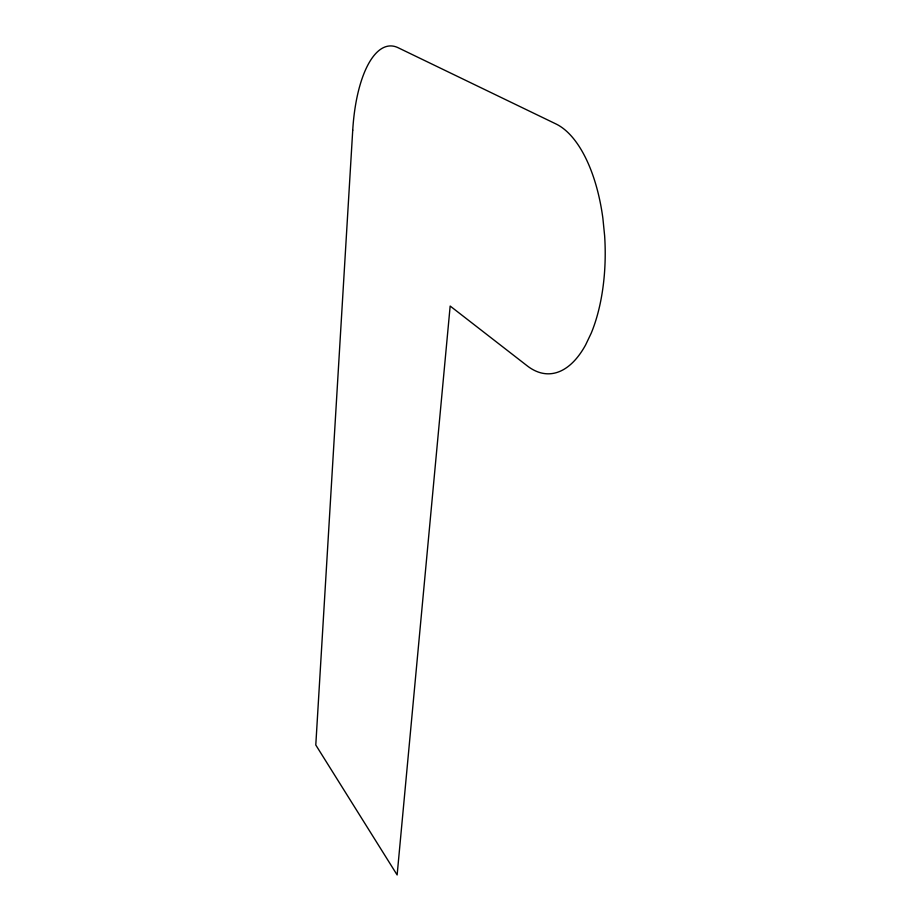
<?xml version="1.0" encoding="UTF-8"?>
<svg xmlns="http://www.w3.org/2000/svg" width="921" height="921" viewBox="0 0 921 921"><rect width="100%" height="100%" fill="white"/><g stroke="black" fill="none" stroke-linecap="round" stroke-linejoin="round"><path stroke-width="1.38" d="M352.731 130.183L315.788 745.008L397.135 874.95L450.162 306.048L527.18 365.821A126.591 59.75 88.3 0 0 585.595 344.972L591.236 333.137A126.591 59.75 88.3 0 0 604.637 235.834L602.875 218.231A126.591 59.75 88.3 0 0 555.973 123.955L398.102 47.719A106.422 40.559 88.6 0 0 352.731 130.183"/></g></svg>
